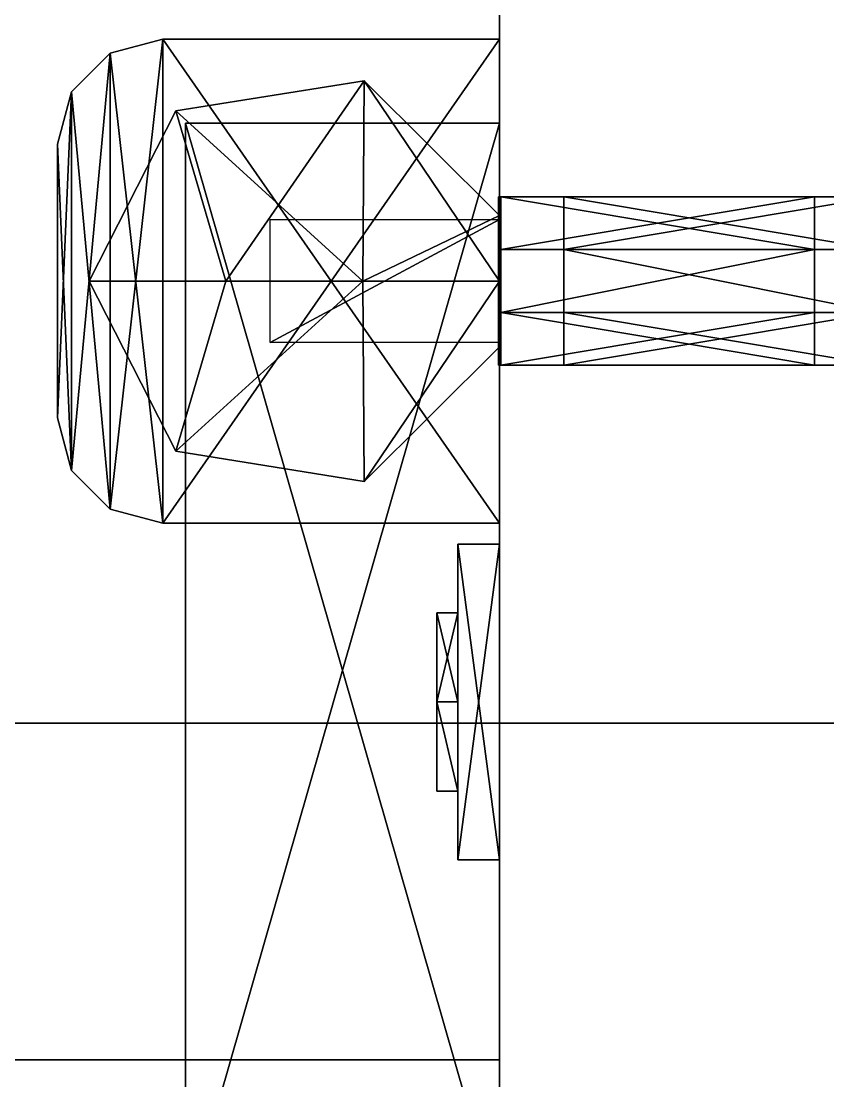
# Model space of a CAD drawing. Extents: x 0 to 4956, y -4930 to 0.
# Drawn here: x 1367.3 to 1405.6, y -491 to -440.7 of the extents above; entities that cross this region are included whole.
import ezdxf

# ---------------------------------------------------------------- set-up
doc = ezdxf.new("R2010")
doc.units = 0
for name, color, linetype in [('LAYER0', 7, 'CONTINUOUS'), ('LAYER700', 7, 'CONTINUOUS'), ('LAYER755', 7, 'CONTINUOUS'), ('LAYER756', 7, 'CONTINUOUS'), ('LAYER762', 7, 'CONTINUOUS'), ('LAYER769', 253, 'CONTINUOUS'), ('LAYER771', 253, 'CONTINUOUS'), ('LAYER773', 7, 'CONTINUOUS'), ('LAYER778', 7, 'CONTINUOUS'), ('LAYER779', 254, 'CONTINUOUS'), ('LAYER787', 7, 'CONTINUOUS'), ('LAYER792', 7, 'CONTINUOUS'), ('LAYER793', 254, 'CONTINUOUS'), ('LAYER803', 254, 'CONTINUOUS'), ('LAYER817', 254, 'CONTINUOUS'), ('LAYER87', 9, 'CONTINUOUS')]:
    doc.layers.add(name, color=color, linetype=linetype)

msp = doc.modelspace()

# ---------------------------------------------------------------- linework, layer by layer
at = {"layer": 'LAYER0', "invisible_edges": 1}
for points in [[(4956, 0), (0, -4930), (0, 0), (4956, 0)], [(4956, -4930, 5), (0, 0, 5), (0, -4930, 5), (4956, -4930, 5)], [(0, 0, 5), (4956, -4930, 5), (4956, 0, 5), (0, 0, 5)], [(0, -4930), (4956, 0), (4956, -4930), (0, -4930)]]:
    msp.add_3dface(points, dxfattribs=at)
at = {"layer": 'LAYER700', "invisible_edges": 1}
for points in [[(708, -474, 5), (2258, -492, 5), (708, -492, 5), (708, -474, 5)], [(2258, -492, 5), (708, -474, 5), (2258, -474, 5), (2258, -492, 5)], [(2258, -474, 85), (708, -492, 85), (2258, -492, 85), (2258, -474, 85)], [(708, -492, 85), (2258, -474, 85), (708, -474, 85), (708, -492, 85)], [(708, -474, 5), (2258, -474, 85), (2258, -474, 5), (708, -474, 5)], [(2258, -474, 85), (708, -474, 5), (708, -474, 85), (2258, -474, 85)]]:
    msp.add_3dface(points, dxfattribs=at)
at = {"layer": 'LAYER755', "invisible_edges": 1}
for points in [[(1390, -120, 104), (1408, -510, 104), (1390, -510, 104), (1390, -120, 104)], [(1408, -510, 104), (1390, -120, 104), (1408, -120, 104), (1408, -510, 104)], [(1408, -120, 760), (1390, -510, 760), (1408, -510, 760), (1408, -120, 760)], [(1390, -510, 760), (1408, -120, 760), (1390, -120, 760), (1390, -510, 760)], [(1390, -510, 760), (1390, -120, 104), (1390, -510, 104), (1390, -510, 760)], [(1390, -120, 104), (1390, -510, 760), (1390, -120, 760), (1390, -120, 104)]]:
    msp.add_3dface(points, dxfattribs=at)
at = {"layer": 'LAYER756', "invisible_edges": 1}
for points in [[(2250, -120, 86), (726, -510, 86), (726, -120, 86), (2250, -120, 86)], [(726, -510, 86), (2250, -120, 86), (2250, -510, 86), (726, -510, 86)], [(2250, -510, 104), (726, -120, 104), (726, -510, 104), (2250, -510, 104)], [(726, -120, 104), (2250, -510, 104), (2250, -120, 104), (726, -120, 104)]]:
    msp.add_3dface(points, dxfattribs=at)
at = {"layer": 'LAYER762', "invisible_edges": 1}
for points in [[(1390, -429, 741.5), (726, -509, 741.5), (726, -429, 741.5), (1390, -429, 741.5)], [(726, -509, 741.5), (1390, -429, 741.5), (1390, -509, 741.5), (726, -509, 741.5)], [(1390, -509, 759.5), (726, -429, 759.5), (726, -509, 759.5), (1390, -509, 759.5)], [(726, -429, 759.5), (1390, -509, 759.5), (1390, -429, 759.5), (726, -429, 759.5)], [(1390, -429, 741.5), (1390, -509, 759.5), (1390, -509, 741.5), (1390, -429, 741.5)], [(1390, -509, 759.5), (1390, -429, 741.5), (1390, -429, 759.5), (1390, -509, 759.5)]]:
    msp.add_3dface(points, dxfattribs=at)
at = {"layer": 'LAYER769'}
for points in [[(1390, -497.5, 181.2174), (1375.078, -497.5, 181.2174), (1390, -445.5, 181.2174), (1390, -497.5, 181.2174)], [(1390, -445.5, 181.2174), (1375.078, -497.5, 181.2174), (1375.078, -445.5, 181.2174), (1390, -445.5, 181.2174)], [(1390, -445.5, 181.2174), (1375.078, -445.5, 181.2174), (1390, -445.5, 194.7826), (1390, -445.5, 181.2174)], [(1390, -445.5, 194.7826), (1375.078, -445.5, 181.2174), (1375.078, -445.5, 194.7826), (1390, -445.5, 194.7826)], [(1390, -445.5, 194.7826), (1375.078, -445.5, 194.7826), (1390, -497.5, 194.7826), (1390, -445.5, 194.7826)], [(1390, -497.5, 194.7826), (1375.078, -445.5, 194.7826), (1375.078, -497.5, 194.7826), (1390, -497.5, 194.7826)], [(1375.078, -497.5, 181.2174), (1375.078, -497.5, 194.7826), (1375.078, -445.5, 181.2174), (1375.078, -497.5, 181.2174)], [(1375.078, -445.5, 181.2174), (1375.078, -497.5, 194.7826), (1375.078, -445.5, 194.7826), (1375.078, -445.5, 181.2174)], [(1388.01, -480.5, 214), (1390, -480.5, 214), (1390, -465.5, 214), (1388.01, -480.5, 214)], [(1388.01, -480.5, 214), (1390, -465.5, 214), (1388.01, -465.5, 214), (1388.01, -480.5, 214)], [(1388.01, -465.5, 214), (1390, -465.5, 214), (1390, -465.5, 162), (1388.01, -465.5, 214)], [(1388.01, -465.5, 214), (1390, -465.5, 162), (1388.01, -465.5, 162), (1388.01, -465.5, 214)], [(1388.01, -465.5, 162), (1390, -465.5, 162), (1390, -480.5, 162), (1388.01, -465.5, 162)], [(1388.01, -465.5, 162), (1390, -480.5, 162), (1388.01, -480.5, 162), (1388.01, -465.5, 162)], [(1388.01, -480.5, 162), (1388.01, -480.5, 214), (1388.01, -465.5, 214), (1388.01, -480.5, 162)], [(1388.01, -480.5, 162), (1388.01, -465.5, 214), (1388.01, -465.5, 162), (1388.01, -480.5, 162)], [(1387.016, -473, 201.2909), (1387.016, -468.7573, 206.087), (1388.01, -473, 201.2909), (1387.016, -473, 201.2909)], [(1388.01, -473, 201.2909), (1387.016, -468.7573, 206.087), (1388.01, -468.7573, 206.087), (1388.01, -473, 201.2909)], [(1387.016, -468.7573, 206.087), (1387.016, -473, 210.883), (1388.01, -468.7573, 206.087), (1387.016, -468.7573, 206.087)], [(1388.01, -468.7573, 206.087), (1387.016, -473, 210.883), (1388.01, -473, 210.883), (1388.01, -468.7573, 206.087)], [(1387.016, -473, 210.883), (1387.016, -468.7573, 206.087), (1387.016, -477.2427, 206.087), (1387.016, -473, 210.883)], [(1387.016, -477.2427, 206.087), (1387.016, -468.7573, 206.087), (1387.016, -473, 201.2909), (1387.016, -477.2427, 206.087)], [(1387.016, -473, 165.117), (1387.016, -468.7573, 169.913), (1388.01, -473, 165.117), (1387.016, -473, 165.117)], [(1388.01, -473, 165.117), (1387.016, -468.7573, 169.913), (1388.01, -468.7573, 169.913), (1388.01, -473, 165.117)], [(1387.016, -468.7573, 169.913), (1387.016, -473, 174.7091), (1388.01, -468.7573, 169.913), (1387.016, -468.7573, 169.913)], [(1388.01, -468.7573, 169.913), (1387.016, -473, 174.7091), (1388.01, -473, 174.7091), (1388.01, -468.7573, 169.913)], [(1387.016, -473, 174.7091), (1387.016, -468.7573, 169.913), (1387.016, -477.2427, 169.913), (1387.016, -473, 174.7091)], [(1387.016, -477.2427, 169.913), (1387.016, -468.7573, 169.913), (1387.016, -473, 165.117), (1387.016, -477.2427, 169.913)], [(1388.01, -473, 210.883), (1388.01, -468.7573, 206.087), (1388.01, -473, 201.2909), (1388.01, -473, 210.883)], [(1388.01, -473, 174.7091), (1388.01, -468.7573, 169.913), (1388.01, -473, 165.117), (1388.01, -473, 174.7091)], [(1387.016, -477.2427, 206.087), (1387.016, -473, 201.2909), (1388.01, -477.2427, 206.087), (1387.016, -477.2427, 206.087)], [(1388.01, -477.2427, 206.087), (1387.016, -473, 201.2909), (1388.01, -473, 201.2909), (1388.01, -477.2427, 206.087)], [(1388.01, -473, 210.883), (1387.016, -473, 210.883), (1388.01, -477.2427, 206.087), (1388.01, -473, 210.883)], [(1388.01, -477.2427, 206.087), (1387.016, -473, 210.883), (1387.016, -477.2427, 206.087), (1388.01, -477.2427, 206.087)], [(1387.016, -477.2427, 169.913), (1387.016, -473, 165.117), (1388.01, -477.2427, 169.913), (1387.016, -477.2427, 169.913)], [(1388.01, -477.2427, 169.913), (1387.016, -473, 165.117), (1388.01, -473, 165.117), (1388.01, -477.2427, 169.913)], [(1388.01, -473, 174.7091), (1387.016, -473, 174.7091), (1388.01, -477.2427, 169.913), (1388.01, -473, 174.7091)], [(1388.01, -477.2427, 169.913), (1387.016, -473, 174.7091), (1387.016, -477.2427, 169.913), (1388.01, -477.2427, 169.913)], [(1388.01, -473, 210.883), (1388.01, -473, 201.2909), (1388.01, -477.2427, 206.087), (1388.01, -473, 210.883)], [(1388.01, -473, 174.7091), (1388.01, -473, 165.117), (1388.01, -477.2427, 169.913), (1388.01, -473, 174.7091)], [(1390, -480.5, 162), (1390, -480.5, 214), (1388.01, -480.5, 214), (1390, -480.5, 162)], [(1390, -480.5, 162), (1388.01, -480.5, 214), (1388.01, -480.5, 162), (1390, -480.5, 162)]]:
    msp.add_3dface(points, dxfattribs=at)
at = {"layer": 'LAYER771'}
for points in [[(1390, -497.5, 650.2174), (1375.078, -497.5, 650.2174), (1390, -445.5, 650.2174), (1390, -497.5, 650.2174)], [(1390, -445.5, 650.2174), (1375.078, -497.5, 650.2174), (1375.078, -445.5, 650.2174), (1390, -445.5, 650.2174)], [(1390, -445.5, 650.2174), (1375.078, -445.5, 650.2174), (1390, -445.5, 663.7826), (1390, -445.5, 650.2174)], [(1390, -445.5, 663.7826), (1375.078, -445.5, 650.2174), (1375.078, -445.5, 663.7826), (1390, -445.5, 663.7826)], [(1390, -445.5, 663.7826), (1375.078, -445.5, 663.7826), (1390, -497.5, 663.7826), (1390, -445.5, 663.7826)], [(1390, -497.5, 663.7826), (1375.078, -445.5, 663.7826), (1375.078, -497.5, 663.7826), (1390, -497.5, 663.7826)], [(1375.078, -497.5, 650.2174), (1375.078, -497.5, 663.7826), (1375.078, -445.5, 650.2174), (1375.078, -497.5, 650.2174)], [(1375.078, -445.5, 650.2174), (1375.078, -497.5, 663.7826), (1375.078, -445.5, 663.7826), (1375.078, -445.5, 650.2174)], [(1388.01, -480.5, 683), (1390, -480.5, 683), (1390, -465.5, 683), (1388.01, -480.5, 683)], [(1388.01, -480.5, 683), (1390, -465.5, 683), (1388.01, -465.5, 683), (1388.01, -480.5, 683)], [(1388.01, -465.5, 683), (1390, -465.5, 683), (1390, -465.5, 631), (1388.01, -465.5, 683)], [(1388.01, -465.5, 683), (1390, -465.5, 631), (1388.01, -465.5, 631), (1388.01, -465.5, 683)], [(1388.01, -465.5, 631), (1390, -465.5, 631), (1390, -480.5, 631), (1388.01, -465.5, 631)], [(1388.01, -465.5, 631), (1390, -480.5, 631), (1388.01, -480.5, 631), (1388.01, -465.5, 631)], [(1388.01, -480.5, 631), (1388.01, -480.5, 683), (1388.01, -465.5, 683), (1388.01, -480.5, 631)], [(1388.01, -480.5, 631), (1388.01, -465.5, 683), (1388.01, -465.5, 631), (1388.01, -480.5, 631)], [(1387.016, -473, 670.291), (1387.016, -468.7573, 675.087), (1388.01, -473, 670.291), (1387.016, -473, 670.291)], [(1388.01, -473, 670.291), (1387.016, -468.7573, 675.087), (1388.01, -468.7573, 675.087), (1388.01, -473, 670.291)], [(1387.016, -468.7573, 675.087), (1387.016, -473, 679.883), (1388.01, -468.7573, 675.087), (1387.016, -468.7573, 675.087)], [(1388.01, -468.7573, 675.087), (1387.016, -473, 679.883), (1388.01, -473, 679.883), (1388.01, -468.7573, 675.087)], [(1387.016, -473, 679.883), (1387.016, -468.7573, 675.087), (1387.016, -477.2427, 675.087), (1387.016, -473, 679.883)], [(1387.016, -477.2427, 675.087), (1387.016, -468.7573, 675.087), (1387.016, -473, 670.291), (1387.016, -477.2427, 675.087)], [(1387.016, -473, 634.117), (1387.016, -468.7573, 638.913), (1388.01, -473, 634.117), (1387.016, -473, 634.117)], [(1388.01, -473, 634.117), (1387.016, -468.7573, 638.913), (1388.01, -468.7573, 638.913), (1388.01, -473, 634.117)], [(1387.016, -468.7573, 638.913), (1387.016, -473, 643.709), (1388.01, -468.7573, 638.913), (1387.016, -468.7573, 638.913)], [(1388.01, -468.7573, 638.913), (1387.016, -473, 643.709), (1388.01, -473, 643.709), (1388.01, -468.7573, 638.913)], [(1387.016, -473, 643.709), (1387.016, -468.7573, 638.913), (1387.016, -477.2427, 638.913), (1387.016, -473, 643.709)], [(1387.016, -477.2427, 638.913), (1387.016, -468.7573, 638.913), (1387.016, -473, 634.117), (1387.016, -477.2427, 638.913)], [(1388.01, -473, 679.883), (1388.01, -468.7573, 675.087), (1388.01, -473, 670.291), (1388.01, -473, 679.883)], [(1388.01, -473, 643.709), (1388.01, -468.7573, 638.913), (1388.01, -473, 634.117), (1388.01, -473, 643.709)], [(1387.016, -477.2427, 675.087), (1387.016, -473, 670.291), (1388.01, -477.2427, 675.087), (1387.016, -477.2427, 675.087)], [(1388.01, -477.2427, 675.087), (1387.016, -473, 670.291), (1388.01, -473, 670.291), (1388.01, -477.2427, 675.087)], [(1388.01, -473, 679.883), (1387.016, -473, 679.883), (1388.01, -477.2427, 675.087), (1388.01, -473, 679.883)], [(1388.01, -477.2427, 675.087), (1387.016, -473, 679.883), (1387.016, -477.2427, 675.087), (1388.01, -477.2427, 675.087)], [(1387.016, -477.2427, 638.913), (1387.016, -473, 634.117), (1388.01, -477.2427, 638.913), (1387.016, -477.2427, 638.913)], [(1388.01, -477.2427, 638.913), (1387.016, -473, 634.117), (1388.01, -473, 634.117), (1388.01, -477.2427, 638.913)], [(1388.01, -473, 643.709), (1387.016, -473, 643.709), (1388.01, -477.2427, 638.913), (1388.01, -473, 643.709)], [(1388.01, -477.2427, 638.913), (1387.016, -473, 643.709), (1387.016, -477.2427, 638.913), (1388.01, -477.2427, 638.913)], [(1388.01, -473, 679.883), (1388.01, -473, 670.291), (1388.01, -477.2427, 675.087), (1388.01, -473, 679.883)], [(1388.01, -473, 643.709), (1388.01, -473, 634.117), (1388.01, -477.2427, 638.913), (1388.01, -473, 643.709)], [(1390, -480.5, 631), (1390, -480.5, 683), (1388.01, -480.5, 683), (1390, -480.5, 631)], [(1390, -480.5, 631), (1388.01, -480.5, 683), (1388.01, -480.5, 631), (1390, -480.5, 631)]]:
    msp.add_3dface(points, dxfattribs=at)
at = {"layer": 'LAYER773', "invisible_edges": 1}
for points in [[(726, -144.6001, 540), (1390, -490, 540), (1390, -144.6001, 540), (726, -144.6001, 540)], [(1390, -490, 540), (726, -144.6001, 540), (726, -490, 540), (1390, -490, 540)], [(726, -490, 522), (1390, -144.6001, 522), (1390, -490, 522), (726, -490, 522)], [(1390, -144.6001, 522), (726, -490, 522), (726, -144.6001, 522), (1390, -144.6001, 522)], [(1390, -144.6001, 522), (1390, -490, 540), (1390, -490, 522), (1390, -144.6001, 522)], [(1390, -490, 540), (1390, -144.6001, 522), (1390, -144.6001, 540), (1390, -490, 540)], [(726, -490, 522), (1390, -490, 540), (726, -490, 540), (726, -490, 522)], [(1390, -490, 540), (726, -490, 522), (1390, -490, 522), (1390, -490, 540)]]:
    msp.add_3dface(points, dxfattribs=at)
at = {"layer": 'LAYER778'}
for points in [[(1371.5, -442.1699, 522), (1374, -441.5, 522), (1371.5, -442.1699, 520.01), (1371.5, -442.1699, 522)], [(1371.5, -442.1699, 520.01), (1374, -441.5, 522), (1374, -441.5, 520.01), (1371.5, -442.1699, 520.01)], [(1374, -464.5, 520.01), (1371.5, -442.1699, 520.01), (1374, -441.5, 520.01), (1374, -464.5, 520.01)], [(1371.5, -442.1699, 522), (1374, -464.5, 522), (1374, -441.5, 522), (1371.5, -442.1699, 522)], [(1374, -464.5, 520.01), (1374, -441.5, 520.01), (1371.5, -463.8301, 520.01), (1374, -464.5, 520.01)], [(1371.5, -463.8301, 520.01), (1374, -441.5, 520.01), (1371.5, -442.1699, 520.01), (1371.5, -463.8301, 520.01)], [(1374, -464.5, 522), (1374, -441.5, 522), (1371.5, -463.8301, 522), (1374, -464.5, 522)], [(1371.5, -463.8301, 522), (1374, -441.5, 522), (1371.5, -442.1699, 522), (1371.5, -463.8301, 522)], [(1371.5, -442.1699, 520.01), (1371.5, -442.1699, 522), (1374, -441.5, 520.01), (1371.5, -442.1699, 520.01)], [(1374, -441.5, 520.01), (1371.5, -442.1699, 522), (1374, -441.5, 522), (1374, -441.5, 520.01)], [(1390, -464.5, 520.01), (1374, -464.5, 520.01), (1390, -441.5, 520.01), (1390, -464.5, 520.01)], [(1390, -441.5, 520.01), (1374, -464.5, 520.01), (1374, -441.5, 520.01), (1390, -441.5, 520.01)], [(1390, -464.5, 522), (1374, -464.5, 522), (1390, -441.5, 522), (1390, -464.5, 522)], [(1390, -441.5, 522), (1374, -464.5, 522), (1374, -441.5, 522), (1390, -441.5, 522)], [(1374, -441.5, 520.01), (1390, -441.5, 520.01), (1374, -441.5, 522), (1374, -441.5, 520.01)], [(1374, -441.5, 522), (1390, -441.5, 520.01), (1390, -441.5, 522), (1374, -441.5, 522)], [(1374, -441.5, 520.01), (1390, -441.5, 520.01), (1374, -464.5, 520.01), (1374, -441.5, 520.01)], [(1374, -464.5, 520.01), (1390, -441.5, 520.01), (1390, -464.5, 520.01), (1374, -464.5, 520.01)], [(1374, -441.5, 520.01), (1374, -441.5, 522), (1390, -441.5, 520.01), (1374, -441.5, 520.01)], [(1390, -441.5, 520.01), (1374, -441.5, 522), (1390, -441.5, 522), (1390, -441.5, 520.01)], [(1374, -464.5, 522), (1390, -464.5, 522), (1374, -441.5, 522), (1374, -464.5, 522)], [(1374, -441.5, 522), (1390, -464.5, 522), (1390, -441.5, 522), (1374, -441.5, 522)], [(1390, -441.5, 520.01), (1390, -441.5, 522), (1390, -464.5, 520.01), (1390, -441.5, 520.01)], [(1390, -464.5, 520.01), (1390, -441.5, 522), (1390, -464.5, 522), (1390, -464.5, 520.01)], [(1390, -464.5, 520.01), (1390, -464.5, 522), (1390, -441.5, 520.01), (1390, -464.5, 520.01)], [(1390, -441.5, 520.01), (1390, -464.5, 522), (1390, -441.5, 522), (1390, -441.5, 520.01)], [(1369.67, -444, 522), (1371.5, -442.1699, 522), (1369.67, -444, 520.01), (1369.67, -444, 522)], [(1369.67, -444, 520.01), (1371.5, -442.1699, 522), (1371.5, -442.1699, 520.01), (1369.67, -444, 520.01)], [(1369.67, -444, 520.01), (1371.5, -442.1699, 520.01), (1369.67, -462, 520.01), (1369.67, -444, 520.01)], [(1369.67, -462, 520.01), (1371.5, -442.1699, 520.01), (1371.5, -463.8301, 520.01), (1369.67, -462, 520.01)], [(1369.67, -444, 522), (1371.5, -463.8301, 522), (1371.5, -442.1699, 522), (1369.67, -444, 522)], [(1371.5, -463.8301, 520.01), (1371.5, -442.1699, 520.01), (1369.67, -462, 520.01), (1371.5, -463.8301, 520.01)], [(1369.67, -462, 520.01), (1371.5, -442.1699, 520.01), (1369.67, -444, 520.01), (1369.67, -462, 520.01)], [(1371.5, -463.8301, 522), (1371.5, -442.1699, 522), (1369.67, -462, 522), (1371.5, -463.8301, 522)], [(1369.67, -462, 522), (1371.5, -442.1699, 522), (1369.67, -444, 522), (1369.67, -462, 522)], [(1369.67, -444, 520.01), (1369.67, -444, 522), (1371.5, -442.1699, 520.01), (1369.67, -444, 520.01)], [(1371.5, -442.1699, 520.01), (1369.67, -444, 522), (1371.5, -442.1699, 522), (1371.5, -442.1699, 520.01)], [(1371.5, -463.8301, 520.01), (1371.5, -442.1699, 520.01), (1374, -464.5, 520.01), (1371.5, -463.8301, 520.01)], [(1371.5, -463.8301, 522), (1374, -464.5, 522), (1371.5, -442.1699, 522), (1371.5, -463.8301, 522)], [(1374.613, -444.9165, 536), (1377, -453, 536), (1383.569, -443.4824, 536), (1374.613, -444.9165, 536)], [(1374.613, -444.9165, 536), (1383.569, -443.4824, 536), (1374.613, -444.9165, 522), (1374.613, -444.9165, 536)], [(1374.613, -444.9165, 522), (1383.569, -443.4824, 536), (1383.569, -443.4824, 522), (1374.613, -444.9165, 522)], [(1383.569, -443.4824, 522), (1383.569, -443.4824, 536), (1374.613, -444.9165, 522), (1383.569, -443.4824, 522)], [(1374.613, -444.9165, 522), (1383.569, -443.4824, 536), (1374.613, -444.9165, 536), (1374.613, -444.9165, 522)], [(1383.5, -453, 536), (1374.613, -444.9165, 536), (1383.569, -443.4824, 536), (1383.5, -453, 536)], [(1383.569, -443.4824, 536), (1377, -453, 536), (1383.5, -453, 536), (1383.569, -443.4824, 536)], [(1383.569, -443.4824, 536), (1383.5, -453, 536), (1390, -449.8774, 536), (1383.569, -443.4824, 536)], [(1383.5, -453, 536), (1383.569, -443.4824, 536), (1390, -453, 536), (1383.5, -453, 536)], [(1383.569, -443.4824, 536), (1390, -449.8774, 536), (1383.569, -443.4824, 522), (1383.569, -443.4824, 536)], [(1383.569, -443.4824, 522), (1390, -449.8774, 536), (1390, -449.8774, 522), (1383.569, -443.4824, 522)], [(1390, -449.8774, 522), (1390, -449.8774, 536), (1383.569, -443.4824, 522), (1390, -449.8774, 522)], [(1383.569, -443.4824, 522), (1390, -449.8774, 536), (1383.569, -443.4824, 536), (1383.569, -443.4824, 522)], [(1390, -453, 536), (1383.569, -443.4824, 536), (1390, -449.8774, 536), (1390, -453, 536)], [(1369, -446.5, 522), (1369.67, -444, 522), (1369, -446.5, 520.01), (1369, -446.5, 522)], [(1369, -446.5, 520.01), (1369.67, -444, 522), (1369.67, -444, 520.01), (1369, -446.5, 520.01)], [(1369, -446.5, 520.01), (1369.67, -444, 520.01), (1369, -459.5, 520.01), (1369, -446.5, 520.01)], [(1369, -459.5, 520.01), (1369.67, -444, 520.01), (1369.67, -462, 520.01), (1369, -459.5, 520.01)], [(1369, -446.5, 522), (1369.67, -462, 522), (1369.67, -444, 522), (1369, -446.5, 522)], [(1369.67, -462, 520.01), (1369.67, -444, 520.01), (1369, -459.5, 520.01), (1369.67, -462, 520.01)], [(1369, -459.5, 520.01), (1369.67, -444, 520.01), (1369, -446.5, 520.01), (1369, -459.5, 520.01)], [(1369.67, -462, 522), (1369.67, -444, 522), (1369, -459.5, 522), (1369.67, -462, 522)], [(1369, -459.5, 522), (1369.67, -444, 522), (1369, -446.5, 522), (1369, -459.5, 522)], [(1369, -446.5, 520.01), (1369, -446.5, 522), (1369.67, -444, 520.01), (1369, -446.5, 520.01)], [(1369.67, -444, 520.01), (1369, -446.5, 522), (1369.67, -444, 522), (1369.67, -444, 520.01)], [(1369.67, -462, 522), (1371.5, -463.8301, 522), (1369.67, -444, 522), (1369.67, -462, 522)], [(1370.5, -453, 536), (1377, -453, 536), (1374.613, -444.9165, 536), (1370.5, -453, 536)], [(1370.5, -453, 536), (1374.613, -444.9165, 536), (1370.5, -453, 522), (1370.5, -453, 536)], [(1370.5, -453, 522), (1374.613, -444.9165, 536), (1374.613, -444.9165, 522), (1370.5, -453, 522)], [(1374.613, -444.9165, 522), (1374.613, -444.9165, 536), (1370.5, -453, 522), (1374.613, -444.9165, 522)], [(1370.5, -453, 522), (1374.613, -444.9165, 536), (1370.5, -453, 536), (1370.5, -453, 522)], [(1377, -453, 536), (1370.5, -453, 536), (1374.613, -444.9165, 536), (1377, -453, 536)], [(1377, -453, 536), (1374.613, -444.9165, 536), (1383.5, -453, 536), (1377, -453, 536)], [(1369, -459.5, 522), (1369, -459.5, 520.01), (1369, -446.5, 522), (1369, -459.5, 522)], [(1369, -446.5, 522), (1369, -459.5, 520.01), (1369, -446.5, 520.01), (1369, -446.5, 522)], [(1369, -459.5, 520.01), (1369, -459.5, 522), (1369, -446.5, 520.01), (1369, -459.5, 520.01)], [(1369, -446.5, 520.01), (1369, -459.5, 522), (1369, -446.5, 522), (1369, -446.5, 520.01)], [(1369, -459.5, 522), (1369.67, -462, 522), (1369, -446.5, 522), (1369, -459.5, 522)], [(1379.092, -450.0801, 520), (1390, -450.0801, 520), (1379.092, -455.9199, 520), (1379.092, -450.0801, 520)], [(1379.092, -455.9199, 520), (1390, -450.0801, 520), (1390, -455.9199, 520), (1379.092, -455.9199, 520)], [(1390, -449.8774, 536), (1383.5, -453, 536), (1390, -453, 536), (1390, -449.8774, 536)], [(1390, -456.1226, 522), (1390, -449.8774, 522), (1390, -456.1226, 536), (1390, -456.1226, 522)], [(1390, -456.1226, 536), (1390, -449.8774, 522), (1390, -449.8774, 536), (1390, -456.1226, 536)], [(1390, -456.1226, 522), (1390, -456.1226, 536), (1390, -449.8774, 522), (1390, -456.1226, 522)], [(1390, -449.8774, 522), (1390, -456.1226, 536), (1390, -449.8774, 536), (1390, -449.8774, 522)], [(1370.5, -453, 536), (1374.613, -461.0835, 536), (1377, -453, 536), (1370.5, -453, 536)], [(1370.5, -453, 522), (1374.613, -461.0835, 522), (1370.5, -453, 536), (1370.5, -453, 522)], [(1370.5, -453, 536), (1374.613, -461.0835, 522), (1374.613, -461.0835, 536), (1370.5, -453, 536)], [(1370.5, -453, 522), (1370.5, -453, 536), (1374.613, -461.0835, 522), (1370.5, -453, 522)], [(1374.613, -461.0835, 522), (1370.5, -453, 536), (1374.613, -461.0835, 536), (1374.613, -461.0835, 522)], [(1377, -453, 536), (1370.5, -453, 536), (1374.613, -461.0835, 536), (1377, -453, 536)], [(1377, -453, 536), (1374.613, -461.0835, 536), (1383.5, -453, 536), (1377, -453, 536)], [(1383.5, -453, 536), (1374.613, -461.0835, 536), (1383.569, -462.5176, 536), (1383.5, -453, 536)], [(1377, -453, 536), (1374.613, -461.0835, 536), (1383.5, -453, 536), (1377, -453, 536)], [(1383.5, -453, 536), (1374.613, -461.0835, 536), (1383.569, -462.5176, 536), (1383.5, -453, 536)], [(1383.5, -453, 536), (1383.569, -462.5176, 536), (1390, -453, 536), (1383.5, -453, 536)], [(1383.5, -453, 536), (1383.569, -462.5176, 536), (1390, -453, 536), (1383.5, -453, 536)], [(1390, -453, 536), (1383.569, -462.5176, 536), (1390, -456.1226, 536), (1390, -453, 536)], [(1390, -453, 536), (1383.569, -462.5176, 536), (1390, -456.1226, 536), (1390, -453, 536)], [(1390, -456.1226, 522), (1390, -456.1226, 536), (1383.569, -462.5176, 522), (1390, -456.1226, 522)], [(1383.569, -462.5176, 522), (1390, -456.1226, 536), (1383.569, -462.5176, 536), (1383.569, -462.5176, 522)], [(1383.569, -462.5176, 522), (1383.569, -462.5176, 536), (1390, -456.1226, 522), (1383.569, -462.5176, 522)], [(1390, -456.1226, 522), (1383.569, -462.5176, 536), (1390, -456.1226, 536), (1390, -456.1226, 522)], [(1369, -459.5, 520.01), (1369.67, -462, 520.01), (1369, -459.5, 522), (1369, -459.5, 520.01)], [(1369, -459.5, 522), (1369.67, -462, 520.01), (1369.67, -462, 522), (1369, -459.5, 522)], [(1369, -459.5, 520.01), (1369, -459.5, 522), (1369.67, -462, 520.01), (1369, -459.5, 520.01)], [(1369.67, -462, 520.01), (1369, -459.5, 522), (1369.67, -462, 522), (1369.67, -462, 520.01)], [(1374.613, -461.0835, 522), (1383.569, -462.5176, 522), (1374.613, -461.0835, 536), (1374.613, -461.0835, 522)], [(1374.613, -461.0835, 536), (1383.569, -462.5176, 522), (1383.569, -462.5176, 536), (1374.613, -461.0835, 536)], [(1374.613, -461.0835, 522), (1374.613, -461.0835, 536), (1383.569, -462.5176, 522), (1374.613, -461.0835, 522)], [(1383.569, -462.5176, 522), (1374.613, -461.0835, 536), (1383.569, -462.5176, 536), (1383.569, -462.5176, 522)], [(1369.67, -462, 520.01), (1371.5, -463.8301, 520.01), (1369.67, -462, 522), (1369.67, -462, 520.01)], [(1369.67, -462, 522), (1371.5, -463.8301, 520.01), (1371.5, -463.8301, 522), (1369.67, -462, 522)], [(1369.67, -462, 520.01), (1369.67, -462, 522), (1371.5, -463.8301, 520.01), (1369.67, -462, 520.01)], [(1371.5, -463.8301, 520.01), (1369.67, -462, 522), (1371.5, -463.8301, 522), (1371.5, -463.8301, 520.01)], [(1371.5, -463.8301, 520.01), (1374, -464.5, 520.01), (1371.5, -463.8301, 522), (1371.5, -463.8301, 520.01)], [(1371.5, -463.8301, 522), (1374, -464.5, 520.01), (1374, -464.5, 522), (1371.5, -463.8301, 522)], [(1371.5, -463.8301, 520.01), (1371.5, -463.8301, 522), (1374, -464.5, 520.01), (1371.5, -463.8301, 520.01)], [(1374, -464.5, 520.01), (1371.5, -463.8301, 522), (1374, -464.5, 522), (1374, -464.5, 520.01)], [(1390, -464.5, 520.01), (1390, -464.5, 522), (1374, -464.5, 520.01), (1390, -464.5, 520.01)], [(1374, -464.5, 520.01), (1390, -464.5, 522), (1374, -464.5, 522), (1374, -464.5, 520.01)], [(1374, -464.5, 522), (1374, -464.5, 520.01), (1390, -464.5, 522), (1374, -464.5, 522)], [(1390, -464.5, 522), (1374, -464.5, 520.01), (1390, -464.5, 520.01), (1390, -464.5, 522)]]:
    msp.add_3dface(points, dxfattribs=at)
at = {"layer": 'LAYER779'}
for points in [[(1390.05, -451.5, 530.8301), (1390.05, -449, 527.5), (1389.95, -451.5, 530.8301), (1390.05, -451.5, 530.8301)], [(1389.95, -451.5, 530.8301), (1390.05, -449, 527.5), (1389.95, -449, 527.5), (1389.95, -451.5, 530.8301)], [(1390.05, -449, 527.5), (1390.05, -451.5, 524.1699), (1389.95, -449, 527.5), (1390.05, -449, 527.5)], [(1389.95, -449, 527.5), (1390.05, -451.5, 524.1699), (1389.95, -451.5, 524.1699), (1389.95, -449, 527.5)], [(1389.95, -449, 531.5), (1389.95, -449, 523.5), (1389.95, -457, 531.5), (1389.95, -449, 531.5)], [(1389.95, -457, 531.5), (1389.95, -449, 523.5), (1389.95, -457, 523.5), (1389.95, -457, 531.5)], [(1390.05, -457, 523.5), (1389.95, -457, 523.5), (1390.05, -449, 523.5), (1390.05, -457, 523.5)], [(1390.05, -449, 523.5), (1389.95, -457, 523.5), (1389.95, -449, 523.5), (1390.05, -449, 523.5)], [(1390.05, -449, 531.5), (1389.95, -449, 531.5), (1390.05, -457, 531.5), (1390.05, -449, 531.5)], [(1390.05, -457, 531.5), (1389.95, -449, 531.5), (1389.95, -457, 531.5), (1390.05, -457, 531.5)], [(1389.95, -449, 523.5), (1389.95, -449, 531.5), (1390.05, -449, 523.5), (1389.95, -449, 523.5)], [(1390.05, -449, 523.5), (1389.95, -449, 531.5), (1390.05, -449, 531.5), (1390.05, -449, 523.5)], [(1404.95, -451.5, 530.8301), (1404.95, -449, 527.5), (1390.05, -451.5, 530.8301), (1404.95, -451.5, 530.8301)], [(1390.05, -451.5, 530.8301), (1404.95, -449, 527.5), (1390.05, -449, 527.5), (1390.05, -451.5, 530.8301)], [(1404.95, -449, 527.5), (1404.95, -451.5, 524.1699), (1390.05, -449, 527.5), (1404.95, -449, 527.5)], [(1390.05, -449, 527.5), (1404.95, -451.5, 524.1699), (1390.05, -451.5, 524.1699), (1390.05, -449, 527.5)], [(1390.05, -457, 531.5), (1390.05, -457, 523.5), (1390.05, -449, 531.5), (1390.05, -457, 531.5)], [(1390.05, -449, 531.5), (1390.05, -457, 523.5), (1390.05, -449, 523.5), (1390.05, -449, 531.5)], [(1404.95, -451.5, 530.8301), (1404.95, -457, 527.5), (1404.95, -449, 527.5), (1404.95, -451.5, 530.8301)], [(1404.95, -457, 527.5), (1404.95, -454.5, 524.1699), (1404.95, -449, 527.5), (1404.95, -457, 527.5)], [(1404.95, -449, 527.5), (1404.95, -454.5, 524.1699), (1404.95, -451.5, 524.1699), (1404.95, -449, 527.5)], [(1389.95, -454.5, 530.8301), (1390.05, -454.5, 530.8301), (1389.95, -451.5, 530.8301), (1389.95, -454.5, 530.8301)], [(1389.95, -451.5, 530.8301), (1390.05, -454.5, 530.8301), (1390.05, -451.5, 530.8301), (1389.95, -451.5, 530.8301)], [(1390.05, -454.5, 524.1699), (1389.95, -454.5, 524.1699), (1390.05, -451.5, 524.1699), (1390.05, -454.5, 524.1699)], [(1390.05, -451.5, 524.1699), (1389.95, -454.5, 524.1699), (1389.95, -451.5, 524.1699), (1390.05, -451.5, 524.1699)], [(1390.05, -451.5, 530.8301), (1390.05, -454.5, 530.8301), (1404.95, -451.5, 530.8301), (1390.05, -451.5, 530.8301)], [(1404.95, -451.5, 530.8301), (1390.05, -454.5, 530.8301), (1404.95, -454.5, 530.8301), (1404.95, -451.5, 530.8301)], [(1404.95, -454.5, 524.1699), (1390.05, -454.5, 524.1699), (1404.95, -451.5, 524.1699), (1404.95, -454.5, 524.1699)], [(1404.95, -451.5, 524.1699), (1390.05, -454.5, 524.1699), (1390.05, -451.5, 524.1699), (1404.95, -451.5, 524.1699)], [(1404.95, -454.5, 530.8301), (1404.95, -457, 527.5), (1404.95, -451.5, 530.8301), (1404.95, -454.5, 530.8301)], [(1389.95, -454.5, 530.8301), (1389.95, -457, 527.5), (1390.05, -454.5, 530.8301), (1389.95, -454.5, 530.8301)], [(1390.05, -454.5, 530.8301), (1389.95, -457, 527.5), (1390.05, -457, 527.5), (1390.05, -454.5, 530.8301)], [(1389.95, -457, 527.5), (1389.95, -454.5, 524.1699), (1390.05, -457, 527.5), (1389.95, -457, 527.5)], [(1390.05, -457, 527.5), (1389.95, -454.5, 524.1699), (1390.05, -454.5, 524.1699), (1390.05, -457, 527.5)], [(1390.05, -454.5, 530.8301), (1390.05, -457, 527.5), (1404.95, -454.5, 530.8301), (1390.05, -454.5, 530.8301)], [(1404.95, -454.5, 530.8301), (1390.05, -457, 527.5), (1404.95, -457, 527.5), (1404.95, -454.5, 530.8301)], [(1390.05, -457, 527.5), (1390.05, -454.5, 524.1699), (1404.95, -457, 527.5), (1390.05, -457, 527.5)], [(1404.95, -457, 527.5), (1390.05, -454.5, 524.1699), (1404.95, -454.5, 524.1699), (1404.95, -457, 527.5)], [(1389.95, -457, 531.5), (1389.95, -457, 523.5), (1390.05, -457, 531.5), (1389.95, -457, 531.5)], [(1390.05, -457, 531.5), (1389.95, -457, 523.5), (1390.05, -457, 523.5), (1390.05, -457, 531.5)]]:
    msp.add_3dface(points, dxfattribs=at)
at = {"layer": 'LAYER787', "invisible_edges": 1}
for points in [[(726, -144.6001, 322), (1390, -490, 322), (1390, -144.6001, 322), (726, -144.6001, 322)], [(1390, -490, 322), (726, -144.6001, 322), (726, -490, 322), (1390, -490, 322)], [(726, -490, 304), (1390, -144.6001, 304), (1390, -490, 304), (726, -490, 304)], [(1390, -144.6001, 304), (726, -490, 304), (726, -144.6001, 304), (1390, -144.6001, 304)], [(1390, -144.6001, 304), (1390, -490, 322), (1390, -490, 304), (1390, -144.6001, 304)], [(1390, -490, 322), (1390, -144.6001, 304), (1390, -144.6001, 322), (1390, -490, 322)], [(726, -490, 304), (1390, -490, 322), (726, -490, 322), (726, -490, 304)], [(1390, -490, 322), (726, -490, 304), (1390, -490, 304), (1390, -490, 322)]]:
    msp.add_3dface(points, dxfattribs=at)
at = {"layer": 'LAYER792'}
for points in [[(1371.5, -442.1699, 304), (1374, -441.5, 304), (1371.5, -442.1699, 302.01), (1371.5, -442.1699, 304)], [(1371.5, -442.1699, 302.01), (1374, -441.5, 304), (1374, -441.5, 302.01), (1371.5, -442.1699, 302.01)], [(1374, -464.5, 302.01), (1371.5, -442.1699, 302.01), (1374, -441.5, 302.01), (1374, -464.5, 302.01)], [(1371.5, -442.1699, 304), (1374, -464.5, 304), (1374, -441.5, 304), (1371.5, -442.1699, 304)], [(1374, -464.5, 302.01), (1374, -441.5, 302.01), (1371.5, -463.8301, 302.01), (1374, -464.5, 302.01)], [(1371.5, -463.8301, 302.01), (1374, -441.5, 302.01), (1371.5, -442.1699, 302.01), (1371.5, -463.8301, 302.01)], [(1374, -464.5, 304), (1374, -441.5, 304), (1371.5, -463.8301, 304), (1374, -464.5, 304)], [(1371.5, -463.8301, 304), (1374, -441.5, 304), (1371.5, -442.1699, 304), (1371.5, -463.8301, 304)], [(1371.5, -442.1699, 302.01), (1371.5, -442.1699, 304), (1374, -441.5, 302.01), (1371.5, -442.1699, 302.01)], [(1374, -441.5, 302.01), (1371.5, -442.1699, 304), (1374, -441.5, 304), (1374, -441.5, 302.01)], [(1390, -464.5, 302.01), (1374, -464.5, 302.01), (1390, -441.5, 302.01), (1390, -464.5, 302.01)], [(1390, -441.5, 302.01), (1374, -464.5, 302.01), (1374, -441.5, 302.01), (1390, -441.5, 302.01)], [(1390, -464.5, 304), (1374, -464.5, 304), (1390, -441.5, 304), (1390, -464.5, 304)], [(1390, -441.5, 304), (1374, -464.5, 304), (1374, -441.5, 304), (1390, -441.5, 304)], [(1374, -441.5, 302.01), (1390, -441.5, 302.01), (1374, -441.5, 304), (1374, -441.5, 302.01)], [(1374, -441.5, 304), (1390, -441.5, 302.01), (1390, -441.5, 304), (1374, -441.5, 304)], [(1374, -441.5, 302.01), (1390, -441.5, 302.01), (1374, -464.5, 302.01), (1374, -441.5, 302.01)], [(1374, -464.5, 302.01), (1390, -441.5, 302.01), (1390, -464.5, 302.01), (1374, -464.5, 302.01)], [(1374, -441.5, 302.01), (1374, -441.5, 304), (1390, -441.5, 302.01), (1374, -441.5, 302.01)], [(1390, -441.5, 302.01), (1374, -441.5, 304), (1390, -441.5, 304), (1390, -441.5, 302.01)], [(1374, -464.5, 304), (1390, -464.5, 304), (1374, -441.5, 304), (1374, -464.5, 304)], [(1374, -441.5, 304), (1390, -464.5, 304), (1390, -441.5, 304), (1374, -441.5, 304)], [(1390, -441.5, 302.01), (1390, -441.5, 304), (1390, -464.5, 302.01), (1390, -441.5, 302.01)], [(1390, -464.5, 302.01), (1390, -441.5, 304), (1390, -464.5, 304), (1390, -464.5, 302.01)], [(1390, -464.5, 302.01), (1390, -464.5, 304), (1390, -441.5, 302.01), (1390, -464.5, 302.01)], [(1390, -441.5, 302.01), (1390, -464.5, 304), (1390, -441.5, 304), (1390, -441.5, 302.01)], [(1369.67, -444, 304), (1371.5, -442.1699, 304), (1369.67, -444, 302.01), (1369.67, -444, 304)], [(1369.67, -444, 302.01), (1371.5, -442.1699, 304), (1371.5, -442.1699, 302.01), (1369.67, -444, 302.01)], [(1369.67, -444, 302.01), (1371.5, -442.1699, 302.01), (1369.67, -462, 302.01), (1369.67, -444, 302.01)], [(1369.67, -462, 302.01), (1371.5, -442.1699, 302.01), (1371.5, -463.8301, 302.01), (1369.67, -462, 302.01)], [(1369.67, -444, 304), (1371.5, -463.8301, 304), (1371.5, -442.1699, 304), (1369.67, -444, 304)], [(1371.5, -463.8301, 302.01), (1371.5, -442.1699, 302.01), (1369.67, -462, 302.01), (1371.5, -463.8301, 302.01)], [(1369.67, -462, 302.01), (1371.5, -442.1699, 302.01), (1369.67, -444, 302.01), (1369.67, -462, 302.01)], [(1371.5, -463.8301, 304), (1371.5, -442.1699, 304), (1369.67, -462, 304), (1371.5, -463.8301, 304)], [(1369.67, -462, 304), (1371.5, -442.1699, 304), (1369.67, -444, 304), (1369.67, -462, 304)], [(1369.67, -444, 302.01), (1369.67, -444, 304), (1371.5, -442.1699, 302.01), (1369.67, -444, 302.01)], [(1371.5, -442.1699, 302.01), (1369.67, -444, 304), (1371.5, -442.1699, 304), (1371.5, -442.1699, 302.01)], [(1371.5, -463.8301, 302.01), (1371.5, -442.1699, 302.01), (1374, -464.5, 302.01), (1371.5, -463.8301, 302.01)], [(1371.5, -463.8301, 304), (1374, -464.5, 304), (1371.5, -442.1699, 304), (1371.5, -463.8301, 304)], [(1374.613, -444.9165, 318), (1377, -453, 318), (1383.569, -443.4824, 318), (1374.613, -444.9165, 318)], [(1374.613, -444.9165, 318), (1383.569, -443.4824, 318), (1374.613, -444.9165, 304), (1374.613, -444.9165, 318)], [(1374.613, -444.9165, 304), (1383.569, -443.4824, 318), (1383.569, -443.4824, 304), (1374.613, -444.9165, 304)], [(1383.569, -443.4824, 304), (1383.569, -443.4824, 318), (1374.613, -444.9165, 304), (1383.569, -443.4824, 304)], [(1374.613, -444.9165, 304), (1383.569, -443.4824, 318), (1374.613, -444.9165, 318), (1374.613, -444.9165, 304)], [(1383.5, -453, 318), (1374.613, -444.9165, 318), (1383.569, -443.4824, 318), (1383.5, -453, 318)], [(1383.569, -443.4824, 318), (1377, -453, 318), (1383.5, -453, 318), (1383.569, -443.4824, 318)], [(1383.569, -443.4824, 318), (1383.5, -453, 318), (1390, -449.8774, 318), (1383.569, -443.4824, 318)], [(1383.5, -453, 318), (1383.569, -443.4824, 318), (1390, -453, 318), (1383.5, -453, 318)], [(1383.569, -443.4824, 318), (1390, -449.8774, 318), (1383.569, -443.4824, 304), (1383.569, -443.4824, 318)], [(1383.569, -443.4824, 304), (1390, -449.8774, 318), (1390, -449.8774, 304), (1383.569, -443.4824, 304)], [(1390, -449.8774, 304), (1390, -449.8774, 318), (1383.569, -443.4824, 304), (1390, -449.8774, 304)], [(1383.569, -443.4824, 304), (1390, -449.8774, 318), (1383.569, -443.4824, 318), (1383.569, -443.4824, 304)], [(1390, -453, 318), (1383.569, -443.4824, 318), (1390, -449.8774, 318), (1390, -453, 318)], [(1369, -446.5, 304), (1369.67, -444, 304), (1369, -446.5, 302.01), (1369, -446.5, 304)], [(1369, -446.5, 302.01), (1369.67, -444, 304), (1369.67, -444, 302.01), (1369, -446.5, 302.01)], [(1369, -446.5, 302.01), (1369.67, -444, 302.01), (1369, -459.5, 302.01), (1369, -446.5, 302.01)], [(1369, -459.5, 302.01), (1369.67, -444, 302.01), (1369.67, -462, 302.01), (1369, -459.5, 302.01)], [(1369, -446.5, 304), (1369.67, -462, 304), (1369.67, -444, 304), (1369, -446.5, 304)], [(1369.67, -462, 302.01), (1369.67, -444, 302.01), (1369, -459.5, 302.01), (1369.67, -462, 302.01)], [(1369, -459.5, 302.01), (1369.67, -444, 302.01), (1369, -446.5, 302.01), (1369, -459.5, 302.01)], [(1369.67, -462, 304), (1369.67, -444, 304), (1369, -459.5, 304), (1369.67, -462, 304)], [(1369, -459.5, 304), (1369.67, -444, 304), (1369, -446.5, 304), (1369, -459.5, 304)], [(1369, -446.5, 302.01), (1369, -446.5, 304), (1369.67, -444, 302.01), (1369, -446.5, 302.01)], [(1369.67, -444, 302.01), (1369, -446.5, 304), (1369.67, -444, 304), (1369.67, -444, 302.01)], [(1369.67, -462, 304), (1371.5, -463.8301, 304), (1369.67, -444, 304), (1369.67, -462, 304)], [(1370.5, -453, 318), (1377, -453, 318), (1374.613, -444.9165, 318), (1370.5, -453, 318)], [(1370.5, -453, 318), (1374.613, -444.9165, 318), (1370.5, -453, 304), (1370.5, -453, 318)], [(1370.5, -453, 304), (1374.613, -444.9165, 318), (1374.613, -444.9165, 304), (1370.5, -453, 304)], [(1374.613, -444.9165, 304), (1374.613, -444.9165, 318), (1370.5, -453, 304), (1374.613, -444.9165, 304)], [(1370.5, -453, 304), (1374.613, -444.9165, 318), (1370.5, -453, 318), (1370.5, -453, 304)], [(1377, -453, 318), (1370.5, -453, 318), (1374.613, -444.9165, 318), (1377, -453, 318)], [(1377, -453, 318), (1374.613, -444.9165, 318), (1383.5, -453, 318), (1377, -453, 318)], [(1369, -459.5, 304), (1369, -459.5, 302.01), (1369, -446.5, 304), (1369, -459.5, 304)], [(1369, -446.5, 304), (1369, -459.5, 302.01), (1369, -446.5, 302.01), (1369, -446.5, 304)], [(1369, -459.5, 302.01), (1369, -459.5, 304), (1369, -446.5, 302.01), (1369, -459.5, 302.01)], [(1369, -446.5, 302.01), (1369, -459.5, 304), (1369, -446.5, 304), (1369, -446.5, 302.01)], [(1369, -459.5, 304), (1369.67, -462, 304), (1369, -446.5, 304), (1369, -459.5, 304)], [(1379.092, -450.0801, 302), (1390, -450.0801, 302), (1379.092, -455.9199, 302), (1379.092, -450.0801, 302)], [(1379.092, -455.9199, 302), (1390, -450.0801, 302), (1390, -455.9199, 302), (1379.092, -455.9199, 302)], [(1390, -449.8774, 318), (1383.5, -453, 318), (1390, -453, 318), (1390, -449.8774, 318)], [(1390, -456.1226, 304), (1390, -449.8774, 304), (1390, -456.1226, 318), (1390, -456.1226, 304)], [(1390, -456.1226, 318), (1390, -449.8774, 304), (1390, -449.8774, 318), (1390, -456.1226, 318)], [(1390, -456.1226, 304), (1390, -456.1226, 318), (1390, -449.8774, 304), (1390, -456.1226, 304)], [(1390, -449.8774, 304), (1390, -456.1226, 318), (1390, -449.8774, 318), (1390, -449.8774, 304)], [(1370.5, -453, 318), (1374.613, -461.0835, 318), (1377, -453, 318), (1370.5, -453, 318)], [(1370.5, -453, 304), (1374.613, -461.0835, 304), (1370.5, -453, 318), (1370.5, -453, 304)], [(1370.5, -453, 318), (1374.613, -461.0835, 304), (1374.613, -461.0835, 318), (1370.5, -453, 318)], [(1370.5, -453, 304), (1370.5, -453, 318), (1374.613, -461.0835, 304), (1370.5, -453, 304)], [(1374.613, -461.0835, 304), (1370.5, -453, 318), (1374.613, -461.0835, 318), (1374.613, -461.0835, 304)], [(1377, -453, 318), (1370.5, -453, 318), (1374.613, -461.0835, 318), (1377, -453, 318)], [(1377, -453, 318), (1374.613, -461.0835, 318), (1383.5, -453, 318), (1377, -453, 318)], [(1383.5, -453, 318), (1374.613, -461.0835, 318), (1383.569, -462.5176, 318), (1383.5, -453, 318)], [(1377, -453, 318), (1374.613, -461.0835, 318), (1383.5, -453, 318), (1377, -453, 318)], [(1383.5, -453, 318), (1374.613, -461.0835, 318), (1383.569, -462.5176, 318), (1383.5, -453, 318)], [(1383.5, -453, 318), (1383.569, -462.5176, 318), (1390, -453, 318), (1383.5, -453, 318)], [(1383.5, -453, 318), (1383.569, -462.5176, 318), (1390, -453, 318), (1383.5, -453, 318)], [(1390, -453, 318), (1383.569, -462.5176, 318), (1390, -456.1226, 318), (1390, -453, 318)], [(1390, -453, 318), (1383.569, -462.5176, 318), (1390, -456.1226, 318), (1390, -453, 318)], [(1390, -456.1226, 304), (1390, -456.1226, 318), (1383.569, -462.5176, 304), (1390, -456.1226, 304)], [(1383.569, -462.5176, 304), (1390, -456.1226, 318), (1383.569, -462.5176, 318), (1383.569, -462.5176, 304)], [(1383.569, -462.5176, 304), (1383.569, -462.5176, 318), (1390, -456.1226, 304), (1383.569, -462.5176, 304)], [(1390, -456.1226, 304), (1383.569, -462.5176, 318), (1390, -456.1226, 318), (1390, -456.1226, 304)], [(1369, -459.5, 302.01), (1369.67, -462, 302.01), (1369, -459.5, 304), (1369, -459.5, 302.01)], [(1369, -459.5, 304), (1369.67, -462, 302.01), (1369.67, -462, 304), (1369, -459.5, 304)], [(1369, -459.5, 302.01), (1369, -459.5, 304), (1369.67, -462, 302.01), (1369, -459.5, 302.01)], [(1369.67, -462, 302.01), (1369, -459.5, 304), (1369.67, -462, 304), (1369.67, -462, 302.01)], [(1374.613, -461.0835, 304), (1383.569, -462.5176, 304), (1374.613, -461.0835, 318), (1374.613, -461.0835, 304)], [(1374.613, -461.0835, 318), (1383.569, -462.5176, 304), (1383.569, -462.5176, 318), (1374.613, -461.0835, 318)], [(1374.613, -461.0835, 304), (1374.613, -461.0835, 318), (1383.569, -462.5176, 304), (1374.613, -461.0835, 304)], [(1383.569, -462.5176, 304), (1374.613, -461.0835, 318), (1383.569, -462.5176, 318), (1383.569, -462.5176, 304)], [(1369.67, -462, 302.01), (1371.5, -463.8301, 302.01), (1369.67, -462, 304), (1369.67, -462, 302.01)], [(1369.67, -462, 304), (1371.5, -463.8301, 302.01), (1371.5, -463.8301, 304), (1369.67, -462, 304)], [(1369.67, -462, 302.01), (1369.67, -462, 304), (1371.5, -463.8301, 302.01), (1369.67, -462, 302.01)], [(1371.5, -463.8301, 302.01), (1369.67, -462, 304), (1371.5, -463.8301, 304), (1371.5, -463.8301, 302.01)], [(1371.5, -463.8301, 302.01), (1374, -464.5, 302.01), (1371.5, -463.8301, 304), (1371.5, -463.8301, 302.01)], [(1371.5, -463.8301, 304), (1374, -464.5, 302.01), (1374, -464.5, 304), (1371.5, -463.8301, 304)], [(1371.5, -463.8301, 302.01), (1371.5, -463.8301, 304), (1374, -464.5, 302.01), (1371.5, -463.8301, 302.01)], [(1374, -464.5, 302.01), (1371.5, -463.8301, 304), (1374, -464.5, 304), (1374, -464.5, 302.01)], [(1390, -464.5, 302.01), (1390, -464.5, 304), (1374, -464.5, 302.01), (1390, -464.5, 302.01)], [(1374, -464.5, 302.01), (1390, -464.5, 304), (1374, -464.5, 304), (1374, -464.5, 302.01)], [(1374, -464.5, 304), (1374, -464.5, 302.01), (1390, -464.5, 304), (1374, -464.5, 304)], [(1390, -464.5, 304), (1374, -464.5, 302.01), (1390, -464.5, 302.01), (1390, -464.5, 304)]]:
    msp.add_3dface(points, dxfattribs=at)
at = {"layer": 'LAYER793'}
for points in [[(1390.05, -451.5, 312.8301), (1390.05, -449, 309.5), (1389.95, -451.5, 312.8301), (1390.05, -451.5, 312.8301)], [(1389.95, -451.5, 312.8301), (1390.05, -449, 309.5), (1389.95, -449, 309.5), (1389.95, -451.5, 312.8301)], [(1390.05, -449, 309.5), (1390.05, -451.5, 306.1699), (1389.95, -449, 309.5), (1390.05, -449, 309.5)], [(1389.95, -449, 309.5), (1390.05, -451.5, 306.1699), (1389.95, -451.5, 306.1699), (1389.95, -449, 309.5)], [(1389.95, -449, 313.5), (1389.95, -449, 305.5), (1389.95, -457, 313.5), (1389.95, -449, 313.5)], [(1389.95, -457, 313.5), (1389.95, -449, 305.5), (1389.95, -457, 305.5), (1389.95, -457, 313.5)], [(1390.05, -457, 305.5), (1389.95, -457, 305.5), (1390.05, -449, 305.5), (1390.05, -457, 305.5)], [(1390.05, -449, 305.5), (1389.95, -457, 305.5), (1389.95, -449, 305.5), (1390.05, -449, 305.5)], [(1390.05, -449, 313.5), (1389.95, -449, 313.5), (1390.05, -457, 313.5), (1390.05, -449, 313.5)], [(1390.05, -457, 313.5), (1389.95, -449, 313.5), (1389.95, -457, 313.5), (1390.05, -457, 313.5)], [(1389.95, -449, 305.5), (1389.95, -449, 313.5), (1390.05, -449, 305.5), (1389.95, -449, 305.5)], [(1390.05, -449, 305.5), (1389.95, -449, 313.5), (1390.05, -449, 313.5), (1390.05, -449, 305.5)], [(1404.95, -451.5, 312.8301), (1404.95, -449, 309.5), (1390.05, -451.5, 312.8301), (1404.95, -451.5, 312.8301)], [(1390.05, -451.5, 312.8301), (1404.95, -449, 309.5), (1390.05, -449, 309.5), (1390.05, -451.5, 312.8301)], [(1404.95, -449, 309.5), (1404.95, -451.5, 306.1699), (1390.05, -449, 309.5), (1404.95, -449, 309.5)], [(1390.05, -449, 309.5), (1404.95, -451.5, 306.1699), (1390.05, -451.5, 306.1699), (1390.05, -449, 309.5)], [(1390.05, -457, 313.5), (1390.05, -457, 305.5), (1390.05, -449, 313.5), (1390.05, -457, 313.5)], [(1390.05, -449, 313.5), (1390.05, -457, 305.5), (1390.05, -449, 305.5), (1390.05, -449, 313.5)], [(1404.95, -451.5, 312.8301), (1404.95, -457, 309.5), (1404.95, -449, 309.5), (1404.95, -451.5, 312.8301)], [(1404.95, -457, 309.5), (1404.95, -454.5, 306.1699), (1404.95, -449, 309.5), (1404.95, -457, 309.5)], [(1404.95, -449, 309.5), (1404.95, -454.5, 306.1699), (1404.95, -451.5, 306.1699), (1404.95, -449, 309.5)], [(1389.95, -454.5, 312.8301), (1390.05, -454.5, 312.8301), (1389.95, -451.5, 312.8301), (1389.95, -454.5, 312.8301)], [(1389.95, -451.5, 312.8301), (1390.05, -454.5, 312.8301), (1390.05, -451.5, 312.8301), (1389.95, -451.5, 312.8301)], [(1390.05, -454.5, 306.1699), (1389.95, -454.5, 306.1699), (1390.05, -451.5, 306.1699), (1390.05, -454.5, 306.1699)], [(1390.05, -451.5, 306.1699), (1389.95, -454.5, 306.1699), (1389.95, -451.5, 306.1699), (1390.05, -451.5, 306.1699)], [(1390.05, -451.5, 312.8301), (1390.05, -454.5, 312.8301), (1404.95, -451.5, 312.8301), (1390.05, -451.5, 312.8301)], [(1404.95, -451.5, 312.8301), (1390.05, -454.5, 312.8301), (1404.95, -454.5, 312.8301), (1404.95, -451.5, 312.8301)], [(1404.95, -454.5, 306.1699), (1390.05, -454.5, 306.1699), (1404.95, -451.5, 306.1699), (1404.95, -454.5, 306.1699)], [(1404.95, -451.5, 306.1699), (1390.05, -454.5, 306.1699), (1390.05, -451.5, 306.1699), (1404.95, -451.5, 306.1699)], [(1404.95, -454.5, 312.8301), (1404.95, -457, 309.5), (1404.95, -451.5, 312.8301), (1404.95, -454.5, 312.8301)], [(1389.95, -454.5, 312.8301), (1389.95, -457, 309.5), (1390.05, -454.5, 312.8301), (1389.95, -454.5, 312.8301)], [(1390.05, -454.5, 312.8301), (1389.95, -457, 309.5), (1390.05, -457, 309.5), (1390.05, -454.5, 312.8301)], [(1389.95, -457, 309.5), (1389.95, -454.5, 306.1699), (1390.05, -457, 309.5), (1389.95, -457, 309.5)], [(1390.05, -457, 309.5), (1389.95, -454.5, 306.1699), (1390.05, -454.5, 306.1699), (1390.05, -457, 309.5)], [(1390.05, -454.5, 312.8301), (1390.05, -457, 309.5), (1404.95, -454.5, 312.8301), (1390.05, -454.5, 312.8301)], [(1404.95, -454.5, 312.8301), (1390.05, -457, 309.5), (1404.95, -457, 309.5), (1404.95, -454.5, 312.8301)], [(1390.05, -457, 309.5), (1390.05, -454.5, 306.1699), (1404.95, -457, 309.5), (1390.05, -457, 309.5)], [(1404.95, -457, 309.5), (1390.05, -454.5, 306.1699), (1404.95, -454.5, 306.1699), (1404.95, -457, 309.5)], [(1389.95, -457, 313.5), (1389.95, -457, 305.5), (1390.05, -457, 313.5), (1389.95, -457, 313.5)], [(1390.05, -457, 313.5), (1389.95, -457, 305.5), (1390.05, -457, 305.5), (1390.05, -457, 313.5)]]:
    msp.add_3dface(points, dxfattribs=at)
at = {"layer": 'LAYER803'}
for points in [[(1393.05, -449, 527.5), (1393.05, -457, 527.5), (1393.05, -451.5, 530.8301), (1393.05, -449, 527.5)], [(1393.05, -449, 527.5), (1393.05, -454.5, 524.1699), (1393.05, -457, 527.5), (1393.05, -449, 527.5)], [(1393.05, -451.5, 524.1699), (1393.05, -454.5, 524.1699), (1393.05, -449, 527.5), (1393.05, -451.5, 524.1699)], [(1407.95, -451.5, 530.8301), (1393.05, -449, 527.5), (1393.05, -451.5, 530.8301), (1407.95, -451.5, 530.8301)], [(1407.95, -449, 527.5), (1393.05, -449, 527.5), (1407.95, -451.5, 530.8301), (1407.95, -449, 527.5)], [(1407.95, -449, 527.5), (1393.05, -451.5, 524.1699), (1393.05, -449, 527.5), (1407.95, -449, 527.5)], [(1407.95, -451.5, 524.1699), (1393.05, -451.5, 524.1699), (1407.95, -449, 527.5), (1407.95, -451.5, 524.1699)], [(1393.05, -451.5, 530.8301), (1393.05, -457, 527.5), (1393.05, -454.5, 530.8301), (1393.05, -451.5, 530.8301)], [(1393.05, -451.5, 530.8301), (1407.95, -454.5, 530.8301), (1407.95, -451.5, 530.8301), (1393.05, -451.5, 530.8301)], [(1393.05, -454.5, 530.8301), (1407.95, -454.5, 530.8301), (1393.05, -451.5, 530.8301), (1393.05, -454.5, 530.8301)], [(1393.05, -451.5, 524.1699), (1407.95, -454.5, 524.1699), (1393.05, -454.5, 524.1699), (1393.05, -451.5, 524.1699)], [(1407.95, -451.5, 524.1699), (1407.95, -454.5, 524.1699), (1393.05, -451.5, 524.1699), (1407.95, -451.5, 524.1699)], [(1393.05, -454.5, 530.8301), (1407.95, -457, 527.5), (1407.95, -454.5, 530.8301), (1393.05, -454.5, 530.8301)], [(1393.05, -457, 527.5), (1407.95, -457, 527.5), (1393.05, -454.5, 530.8301), (1393.05, -457, 527.5)], [(1393.05, -457, 527.5), (1407.95, -454.5, 524.1699), (1407.95, -457, 527.5), (1393.05, -457, 527.5)], [(1393.05, -454.5, 524.1699), (1407.95, -454.5, 524.1699), (1393.05, -457, 527.5), (1393.05, -454.5, 524.1699)]]:
    msp.add_3dface(points, dxfattribs=at)
at = {"layer": 'LAYER817'}
for points in [[(1393.05, -449, 309.5), (1393.05, -457, 309.5), (1393.05, -451.5, 312.8301), (1393.05, -449, 309.5)], [(1393.05, -449, 309.5), (1393.05, -454.5, 306.1699), (1393.05, -457, 309.5), (1393.05, -449, 309.5)], [(1393.05, -451.5, 306.1699), (1393.05, -454.5, 306.1699), (1393.05, -449, 309.5), (1393.05, -451.5, 306.1699)], [(1407.95, -451.5, 312.8301), (1393.05, -449, 309.5), (1393.05, -451.5, 312.8301), (1407.95, -451.5, 312.8301)], [(1407.95, -449, 309.5), (1393.05, -449, 309.5), (1407.95, -451.5, 312.8301), (1407.95, -449, 309.5)], [(1407.95, -449, 309.5), (1393.05, -451.5, 306.1699), (1393.05, -449, 309.5), (1407.95, -449, 309.5)], [(1407.95, -451.5, 306.1699), (1393.05, -451.5, 306.1699), (1407.95, -449, 309.5), (1407.95, -451.5, 306.1699)], [(1393.05, -451.5, 312.8301), (1393.05, -457, 309.5), (1393.05, -454.5, 312.8301), (1393.05, -451.5, 312.8301)], [(1393.05, -451.5, 312.8301), (1407.95, -454.5, 312.8301), (1407.95, -451.5, 312.8301), (1393.05, -451.5, 312.8301)], [(1393.05, -454.5, 312.8301), (1407.95, -454.5, 312.8301), (1393.05, -451.5, 312.8301), (1393.05, -454.5, 312.8301)], [(1393.05, -451.5, 306.1699), (1407.95, -454.5, 306.1699), (1393.05, -454.5, 306.1699), (1393.05, -451.5, 306.1699)], [(1407.95, -451.5, 306.1699), (1407.95, -454.5, 306.1699), (1393.05, -451.5, 306.1699), (1407.95, -451.5, 306.1699)], [(1393.05, -454.5, 312.8301), (1407.95, -457, 309.5), (1407.95, -454.5, 312.8301), (1393.05, -454.5, 312.8301)], [(1393.05, -457, 309.5), (1407.95, -457, 309.5), (1393.05, -454.5, 312.8301), (1393.05, -457, 309.5)], [(1393.05, -457, 309.5), (1407.95, -454.5, 306.1699), (1407.95, -457, 309.5), (1393.05, -457, 309.5)], [(1393.05, -454.5, 306.1699), (1407.95, -454.5, 306.1699), (1393.05, -457, 309.5), (1393.05, -454.5, 306.1699)]]:
    msp.add_3dface(points, dxfattribs=at)
at = {"layer": 'LAYER87', "invisible_edges": 1}
for points in [[(2350, -100, 760), (690, -532, 760), (690, -100, 760), (2350, -100, 760)], [(690, -532, 760), (2350, -100, 760), (2350, -532, 760), (690, -532, 760)], [(2350, -532, 778), (690, -100, 778), (690, -532, 778), (2350, -532, 778)], [(690, -100, 778), (2350, -532, 778), (2350, -100, 778), (690, -100, 778)]]:
    msp.add_3dface(points, dxfattribs=at)

doc.saveas('drawing.dxf')
